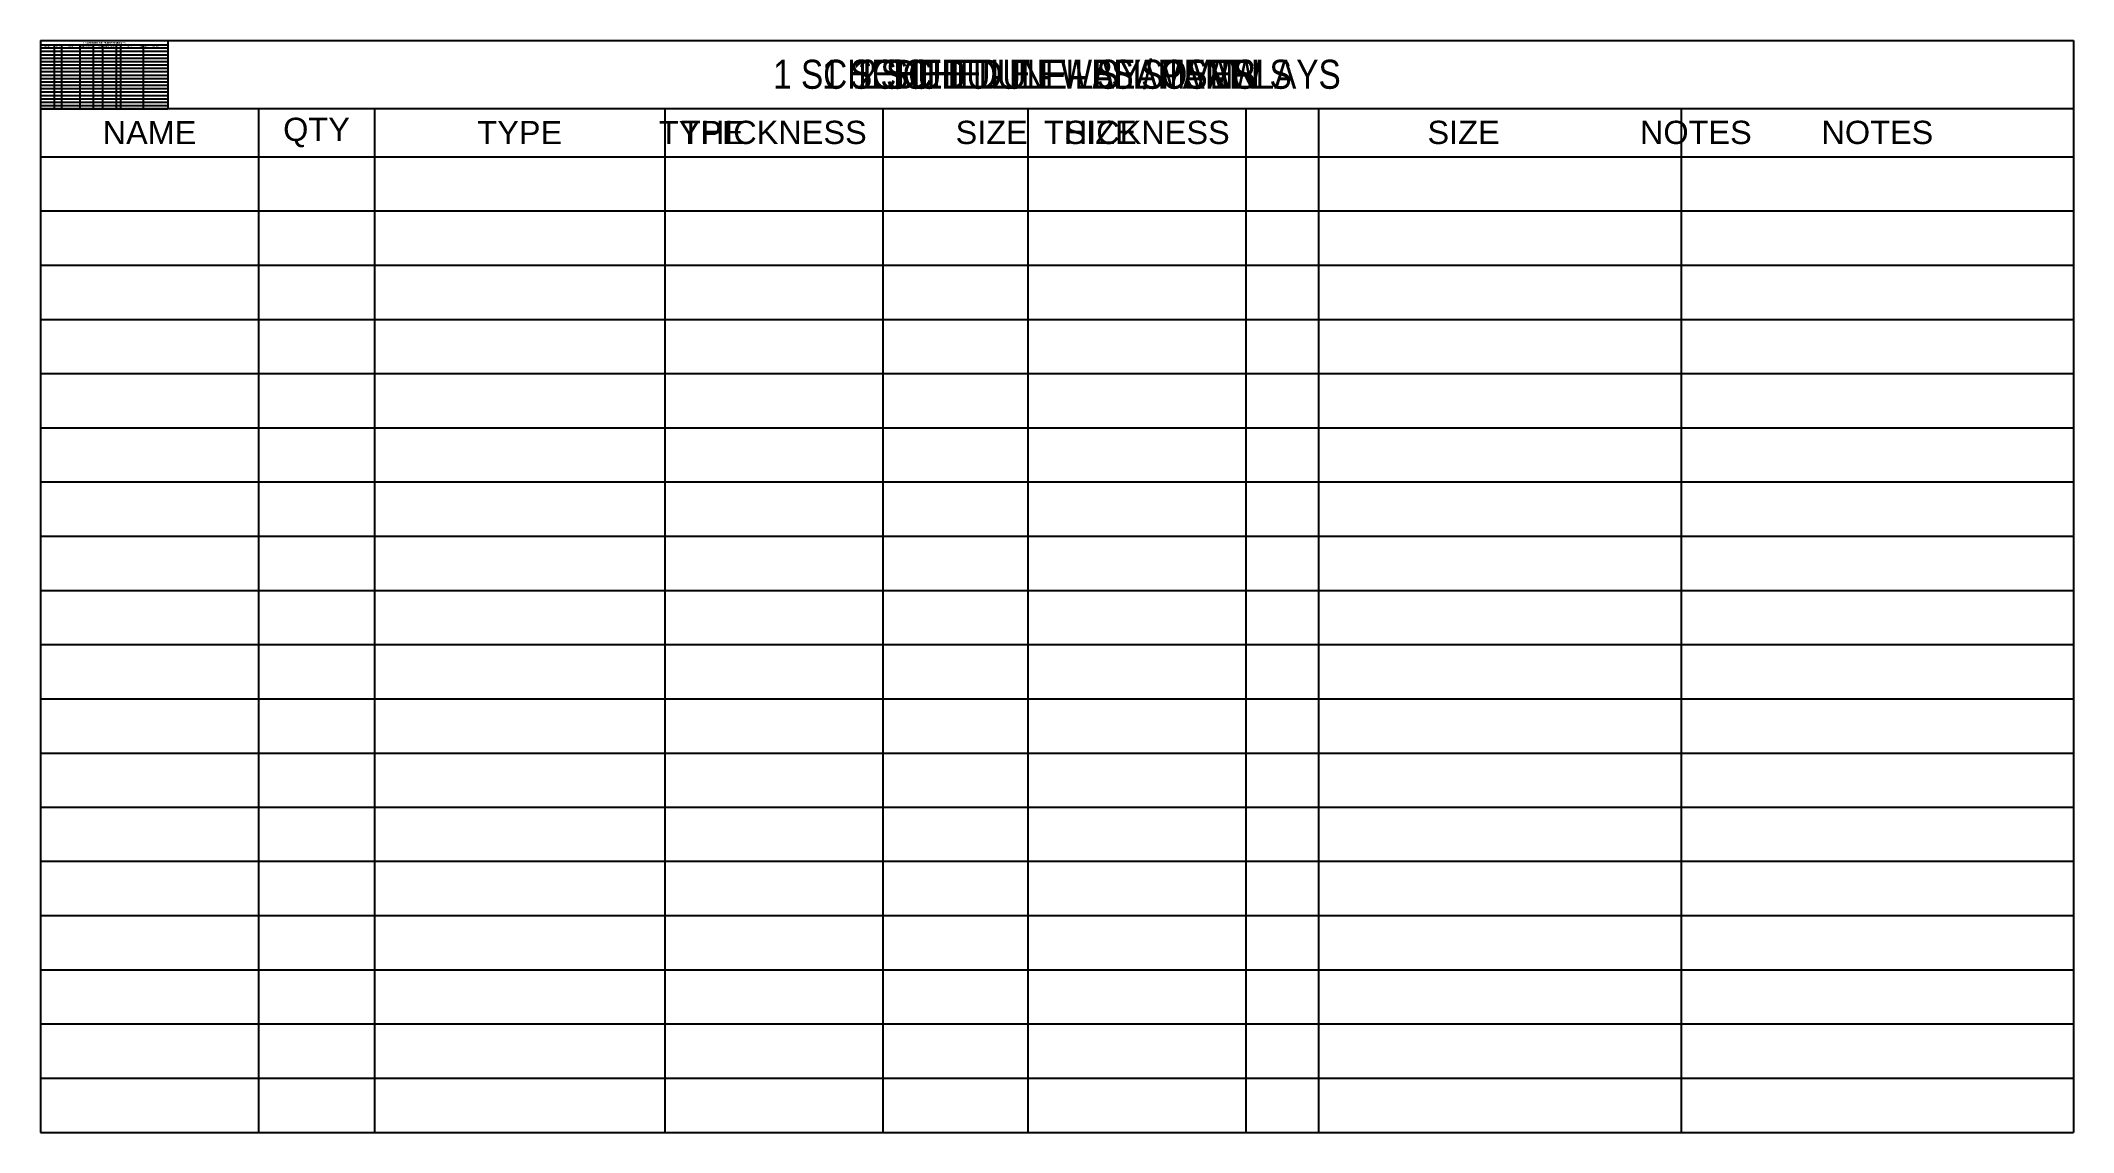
# Model space of a CAD drawing. Header units: inches. Extents: x 0 to 140, y -75 to 0.
import ezdxf

# ---------------------------------------------------------------- set-up
doc = ezdxf.new("R2010")
doc.units = ezdxf.units.IN
doc.header["$MEASUREMENT"] = 0
doc.styles.add('ANNO BOLD', font='swisscki.ttf')
doc.styles.add('ANNO SEMI BOLD', font='swissi.ttf')

# ---------------------------------------------------------------- blocks, each defined once
blk = doc.blocks.new('*T3')
at = {"color": 5, "linetype": 'ByBlock', "lineweight": -2, "transparency": 16777216}
for p, q in [((0, 0), (140, 0)), ((0, 0), (0, -75.2)), ((140, 0), (140, -75.2)), ((0, -4.67), (140, -4.67)), ((0, -8), (140, -8)), ((0, -75.2), (140, -75.2))]:
    blk.add_line(p, q, dxfattribs=at)
at = {"color": 8, "linetype": 'ByBlock', "lineweight": -2, "transparency": 16777216}
for p, q in [((15, -4.67), (15, -75.2)), ((23, -4.67), (23, -75.2)), ((43, -4.67), (43, -75.2)), ((88, -4.67), (88, -75.2)), ((0, -11.73), (140, -11.73)), ((0, -15.47), (140, -15.47)), ((0, -19.2), (140, -19.2)), ((0, -22.93), (140, -22.93)), ((0, -26.67), (140, -26.67)), ((0, -30.4), (140, -30.4)), ((0, -34.13), (140, -34.13)), ((0, -37.87), (140, -37.87)), ((0, -41.6), (140, -41.6)), ((0, -45.33), (140, -45.33)), ((0, -49.07), (140, -49.07)), ((0, -52.8), (140, -52.8)), ((0, -56.53), (140, -56.53)), ((0, -60.27), (140, -60.27)), ((0, -64), (140, -64)), ((0, -67.73), (140, -67.73)), ((0, -71.47), (140, -71.47))]:
    blk.add_line(p, q, dxfattribs=at)
at = {"color": 20, "transparency": 16777216, "insert": (70, -2.33), "char_height": 2, "width": 138, "attachment_point": 5, "style": 'ANNO BOLD'}
blk.add_mtext('{\\C14;2} SCHEDULE - SYSTEMS', dxfattribs=at)
at = {"color": 7, "transparency": 16777216, "char_height": 1.6, "attachment_point": 5, "style": 'ANNO SEMI BOLD'}
for s, insert, width in [('NAME', (7.5, -6.33), 13.8), ('QTY', (19, -6.33), 6.8), ('TYPE', (33, -6.33), 18.8), ('SIZE', (65.5, -6.33), 43.8), ('NOTES', (114, -6.33), 50.8)]:
    blk.add_mtext(s, dxfattribs=dict(at, insert=insert, width=width))
blk = doc.blocks.new('*T4')
at = {"color": 5, "linetype": 'ByBlock', "lineweight": -2, "transparency": 16777216}
for p, q in [((0, 0), (140, 0)), ((0, 0), (0, -75.2)), ((140, 0), (140, -75.2)), ((0, -4.67), (140, -4.67)), ((0, -8), (140, -8)), ((0, -75.2), (140, -75.2))]:
    blk.add_line(p, q, dxfattribs=at)
at = {"color": 8, "linetype": 'ByBlock', "lineweight": -2, "transparency": 16777216}
for p, q in [((15, -4.67), (15, -75.2)), ((23, -4.67), (23, -75.2)), ((43, -4.67), (43, -75.2)), ((58, -4.67), (58, -75.2)), ((88, -4.67), (88, -75.2)), ((0, -11.73), (140, -11.73)), ((0, -15.47), (140, -15.47)), ((0, -19.2), (140, -19.2)), ((0, -22.93), (140, -22.93)), ((0, -26.67), (140, -26.67)), ((0, -30.4), (140, -30.4)), ((0, -34.13), (140, -34.13)), ((0, -37.87), (140, -37.87)), ((0, -41.6), (140, -41.6)), ((0, -45.33), (140, -45.33)), ((0, -49.07), (140, -49.07)), ((0, -52.8), (140, -52.8)), ((0, -56.53), (140, -56.53)), ((0, -60.27), (140, -60.27)), ((0, -64), (140, -64)), ((0, -67.73), (140, -67.73)), ((0, -71.47), (140, -71.47))]:
    blk.add_line(p, q, dxfattribs=at)
at = {"color": 20, "transparency": 16777216, "insert": (70, -2.33), "char_height": 2, "width": 138, "attachment_point": 5, "style": 'ANNO BOLD'}
blk.add_mtext('{\\C14;1} SCHEDULE - INFILLS / OVERLAYS', dxfattribs=at)
at = {"color": 7, "transparency": 16777216, "char_height": 1.6, "attachment_point": 5, "style": 'ANNO SEMI BOLD'}
for s, insert, width in [('NAME', (7.5, -6.33), 13.8), ('QTY', (19, -6.33), 6.8), ('TYPE', (33, -6.33), 18.8), ('THICKNESS', (50.5, -6.33), 13.8), ('SIZE', (73, -6.33), 28.8), ('NOTES', (114, -6.33), 50.8)]:
    blk.add_mtext(s, dxfattribs=dict(at, insert=insert, width=width))
blk = doc.blocks.new('*T5')
at = {"color": 5, "linetype": 'ByBlock', "lineweight": -2, "transparency": 16777216}
for p, q in [((0, 0), (140, 0)), ((0, 0), (0, -75.2)), ((140, 0), (140, -75.2)), ((0, -4.67), (140, -4.67)), ((0, -8), (140, -8)), ((0, -75.2), (140, -75.2))]:
    blk.add_line(p, q, dxfattribs=at)
at = {"color": 8, "linetype": 'ByBlock', "lineweight": -2, "transparency": 16777216}
for p, q in [((15, -4.67), (15, -75.2)), ((23, -4.67), (23, -75.2)), ((68, -4.67), (68, -75.2)), ((83, -4.67), (83, -75.2)), ((113, -4.67), (113, -75.2)), ((0, -11.73), (140, -11.73)), ((0, -15.47), (140, -15.47)), ((0, -19.2), (140, -19.2)), ((0, -22.93), (140, -22.93)), ((0, -26.67), (140, -26.67)), ((0, -30.4), (140, -30.4)), ((0, -34.13), (140, -34.13)), ((0, -37.87), (140, -37.87)), ((0, -41.6), (140, -41.6)), ((0, -45.33), (140, -45.33)), ((0, -49.07), (140, -49.07)), ((0, -52.8), (140, -52.8)), ((0, -56.53), (140, -56.53)), ((0, -60.27), (140, -60.27)), ((0, -64), (140, -64)), ((0, -67.73), (140, -67.73)), ((0, -71.47), (140, -71.47))]:
    blk.add_line(p, q, dxfattribs=at)
at = {"color": 20, "transparency": 16777216, "insert": (70, -2.33), "char_height": 2, "width": 138, "attachment_point": 5, "style": 'ANNO BOLD'}
blk.add_mtext('{\\C14;1} SCHEDULE - WALL PANELS', dxfattribs=at)
at = {"color": 7, "transparency": 16777216, "char_height": 1.6, "attachment_point": 5, "style": 'ANNO SEMI BOLD'}
for s, insert, width in [('NAME', (7.5, -6.33), 13.8), ('QTY', (19, -6.33), 6.8), ('TYPE', (45.5, -6.33), 43.8), ('THICKNESS', (75.5, -6.33), 13.8), ('SIZE', (98, -6.33), 28.8), ('NOTES', (126.5, -6.33), 25.8)]:
    blk.add_mtext(s, dxfattribs=dict(at, insert=insert, width=width))
blk = doc.blocks.new('*T6')
at = {"color": 5, "linetype": 'ByBlock', "lineweight": -2, "transparency": 16777216}
for p, q in [((0, 0), (140, 0)), ((0, 0), (0, -75.2)), ((140, 0), (140, -75.2)), ((0, -4.67), (140, -4.67)), ((0, -8), (140, -8)), ((0, -75.2), (140, -75.2))]:
    blk.add_line(p, q, dxfattribs=at)
at = {"color": 8, "linetype": 'ByBlock', "lineweight": -2, "transparency": 16777216}
for p, q in [((15, -4.67), (15, -75.2)), ((23, -4.67), (23, -75.2)), ((43, -4.67), (43, -75.2)), ((58, -4.67), (58, -75.2)), ((88, -4.67), (88, -75.2)), ((0, -11.73), (140, -11.73)), ((0, -15.47), (140, -15.47)), ((0, -19.2), (140, -19.2)), ((0, -22.93), (140, -22.93)), ((0, -26.67), (140, -26.67)), ((0, -30.4), (140, -30.4)), ((0, -34.13), (140, -34.13)), ((0, -37.87), (140, -37.87)), ((0, -41.6), (140, -41.6)), ((0, -45.33), (140, -45.33)), ((0, -49.07), (140, -49.07)), ((0, -52.8), (140, -52.8)), ((0, -56.53), (140, -56.53)), ((0, -60.27), (140, -60.27)), ((0, -64), (140, -64)), ((0, -67.73), (140, -67.73)), ((0, -71.47), (140, -71.47))]:
    blk.add_line(p, q, dxfattribs=at)
at = {"color": 20, "transparency": 16777216, "insert": (70, -2.33), "char_height": 2, "width": 138, "attachment_point": 5, "style": 'ANNO BOLD'}
blk.add_mtext('{\\C14;1} SCHEDULE - BEAMSAW', dxfattribs=at)
at = {"color": 7, "transparency": 16777216, "char_height": 1.6, "attachment_point": 5, "style": 'ANNO SEMI BOLD'}
for s, insert, width in [('NAME', (7.5, -6.33), 13.8), ('QTY', (19, -6.33), 6.8), ('TYPE', (33, -6.33), 18.8), ('THICKNESS', (50.5, -6.33), 13.8), ('SIZE', (73, -6.33), 28.8), ('NOTES', (114, -6.33), 50.8)]:
    blk.add_mtext(s, dxfattribs=dict(at, insert=insert, width=width))
blk = doc.blocks.new('*T1')
at = {"color": 5, "linetype": 'ByBlock', "lineweight": -2, "transparency": 16777216}
for p, q in [((0, 0), (8.75, 0)), ((0, 0), (0, -4.7)), ((8.75, 0), (8.75, -4.7)), ((0, -0.29), (8.75, -0.29)), ((0, -0.5), (8.75, -0.5)), ((0, -4.7), (8.75, -4.7))]:
    blk.add_line(p, q, dxfattribs=at)
at = {"color": 8, "linetype": 'ByBlock', "lineweight": -2, "transparency": 16777216}
for p, q in [((0, -0.73), (8.75, -0.73)), ((0, -0.97), (8.75, -0.97)), ((0, -1.2), (8.75, -1.2)), ((0.94, -0.29), (0.94, -4.7)), ((1.44, -0.29), (1.44, -4.7)), ((2.69, -0.29), (2.69, -4.7)), ((3.62, -0.29), (3.62, -4.7)), ((5.5, -0.29), (5.5, -4.7)), ((0, -1.43), (8.75, -1.43)), ((0, -1.67), (8.75, -1.67)), ((0, -1.9), (8.75, -1.9)), ((0, -2.13), (8.75, -2.13)), ((0, -2.37), (8.75, -2.37)), ((0, -2.6), (8.75, -2.6)), ((0, -2.83), (8.75, -2.83)), ((0, -3.07), (8.75, -3.07)), ((0, -3.3), (8.75, -3.3)), ((0, -3.53), (8.75, -3.53)), ((0, -3.77), (8.75, -3.77)), ((0, -4), (8.75, -4)), ((0, -4.23), (8.75, -4.23)), ((0, -4.47), (8.75, -4.47))]:
    blk.add_line(p, q, dxfattribs=at)
at = {"color": 7, "transparency": 16777216, "char_height": 0.1, "attachment_point": 5, "style": 'ANNO SEMI BOLD'}
for s, insert, width in [('NAME', (0.47, -0.4), 0.8625), ('QTY', (1.19, -0.4), 0.425), ('TYPE', (2.06, -0.4), 1.175), ('THICKNESS', (3.16, -0.4), 0.8625), ('SIZE', (4.56, -0.4), 1.8), ('NOTES', (7.12, -0.4), 3.175)]:
    blk.add_mtext(s, dxfattribs=dict(at, insert=insert, width=width))
at = {"color": 20, "transparency": 16777216, "insert": (4.38, -0.15), "char_height": 0.125, "width": 8.625, "attachment_point": 5, "style": 'ANNO BOLD'}
blk.add_mtext('{\\C14;1} SCHEDULE - INFILLS / OVERLAYS', dxfattribs=at)
blk = doc.blocks.new('*T2')
at = {"color": 5, "linetype": 'ByBlock', "lineweight": -2, "transparency": 16777216}
for p, q in [((0, 0), (8.75, 0)), ((0, 0), (0, -4.7)), ((8.75, 0), (8.75, -4.7)), ((0, -0.29), (8.75, -0.29)), ((0, -0.5), (8.75, -0.5)), ((0, -4.7), (8.75, -4.7))]:
    blk.add_line(p, q, dxfattribs=at)
at = {"color": 8, "linetype": 'ByBlock', "lineweight": -2, "transparency": 16777216}
for p, q in [((0, -0.73), (8.75, -0.73)), ((0, -0.97), (8.75, -0.97)), ((0, -1.2), (8.75, -1.2)), ((0.94, -0.29), (0.94, -4.7)), ((1.44, -0.29), (1.44, -4.7)), ((4.25, -0.29), (4.25, -4.7)), ((5.19, -0.29), (5.19, -4.7)), ((7.06, -0.29), (7.06, -4.7)), ((0, -1.43), (8.75, -1.43)), ((0, -1.67), (8.75, -1.67)), ((0, -1.9), (8.75, -1.9)), ((0, -2.13), (8.75, -2.13)), ((0, -2.37), (8.75, -2.37)), ((0, -2.6), (8.75, -2.6)), ((0, -2.83), (8.75, -2.83)), ((0, -3.07), (8.75, -3.07)), ((0, -3.3), (8.75, -3.3)), ((0, -3.53), (8.75, -3.53)), ((0, -3.77), (8.75, -3.77)), ((0, -4), (8.75, -4)), ((0, -4.23), (8.75, -4.23)), ((0, -4.47), (8.75, -4.47))]:
    blk.add_line(p, q, dxfattribs=at)
at = {"color": 7, "transparency": 16777216, "char_height": 0.1, "attachment_point": 5, "style": 'ANNO SEMI BOLD'}
for s, insert, width in [('NAME', (0.47, -0.4), 0.8625), ('QTY', (1.19, -0.4), 0.425), ('TYPE', (2.84, -0.4), 2.7375), ('THICKNESS', (4.72, -0.4), 0.8625), ('SIZE', (6.12, -0.4), 1.8), ('NOTES', (7.91, -0.4), 1.6125)]:
    blk.add_mtext(s, dxfattribs=dict(at, insert=insert, width=width))
at = {"color": 20, "transparency": 16777216, "insert": (4.38, -0.15), "char_height": 0.125, "width": 8.625, "attachment_point": 5, "style": 'ANNO BOLD'}
blk.add_mtext('{\\C14;1} SCHEDULE - WALL PANELS', dxfattribs=at)
blk = doc.blocks.new('*T0')
at = {"color": 5, "linetype": 'ByBlock', "lineweight": -2, "transparency": 16777216}
for p, q in [((0, 0), (8.75, 0)), ((0, 0), (0, -4.7)), ((8.75, 0), (8.75, -4.7)), ((0, -0.29), (8.75, -0.29)), ((0, -0.5), (8.75, -0.5)), ((0, -4.7), (8.75, -4.7))]:
    blk.add_line(p, q, dxfattribs=at)
at = {"color": 8, "linetype": 'ByBlock', "lineweight": -2, "transparency": 16777216}
for p, q in [((0, -0.73), (8.75, -0.73)), ((0, -0.97), (8.75, -0.97)), ((0, -1.2), (8.75, -1.2)), ((0.94, -0.29), (0.94, -4.7)), ((1.44, -0.29), (1.44, -4.7)), ((2.69, -0.29), (2.69, -4.7)), ((5.5, -0.29), (5.5, -4.7)), ((0, -1.43), (8.75, -1.43)), ((0, -1.67), (8.75, -1.67)), ((0, -1.9), (8.75, -1.9)), ((0, -2.13), (8.75, -2.13)), ((0, -2.37), (8.75, -2.37)), ((0, -2.6), (8.75, -2.6)), ((0, -2.83), (8.75, -2.83)), ((0, -3.07), (8.75, -3.07)), ((0, -3.3), (8.75, -3.3)), ((0, -3.53), (8.75, -3.53)), ((0, -3.77), (8.75, -3.77)), ((0, -4), (8.75, -4)), ((0, -4.23), (8.75, -4.23)), ((0, -4.47), (8.75, -4.47))]:
    blk.add_line(p, q, dxfattribs=at)
at = {"color": 7, "transparency": 16777216, "char_height": 0.1, "attachment_point": 5, "style": 'ANNO SEMI BOLD'}
for s, insert, width in [('NAME', (0.47, -0.4), 0.8625), ('QTY', (1.19, -0.4), 0.425), ('TYPE', (2.06, -0.4), 1.175), ('SIZE', (4.09, -0.4), 2.7375), ('NOTES', (7.12, -0.4), 3.175)]:
    blk.add_mtext(s, dxfattribs=dict(at, insert=insert, width=width))
at = {"color": 20, "transparency": 16777216, "insert": (4.38, -0.15), "char_height": 0.125, "width": 8.625, "attachment_point": 5, "style": 'ANNO BOLD'}
blk.add_mtext('{\\C14;2} SCHEDULE - SYSTEMS', dxfattribs=at)

msp = doc.modelspace()

# ---------------------------------------------------------------- block references
for name in ['*T3', '*T4', '*T5', '*T6', '*T1', '*T2', '*T0']:
    msp.add_blockref(name, (0, 0))

doc.saveas('drawing.dxf')
